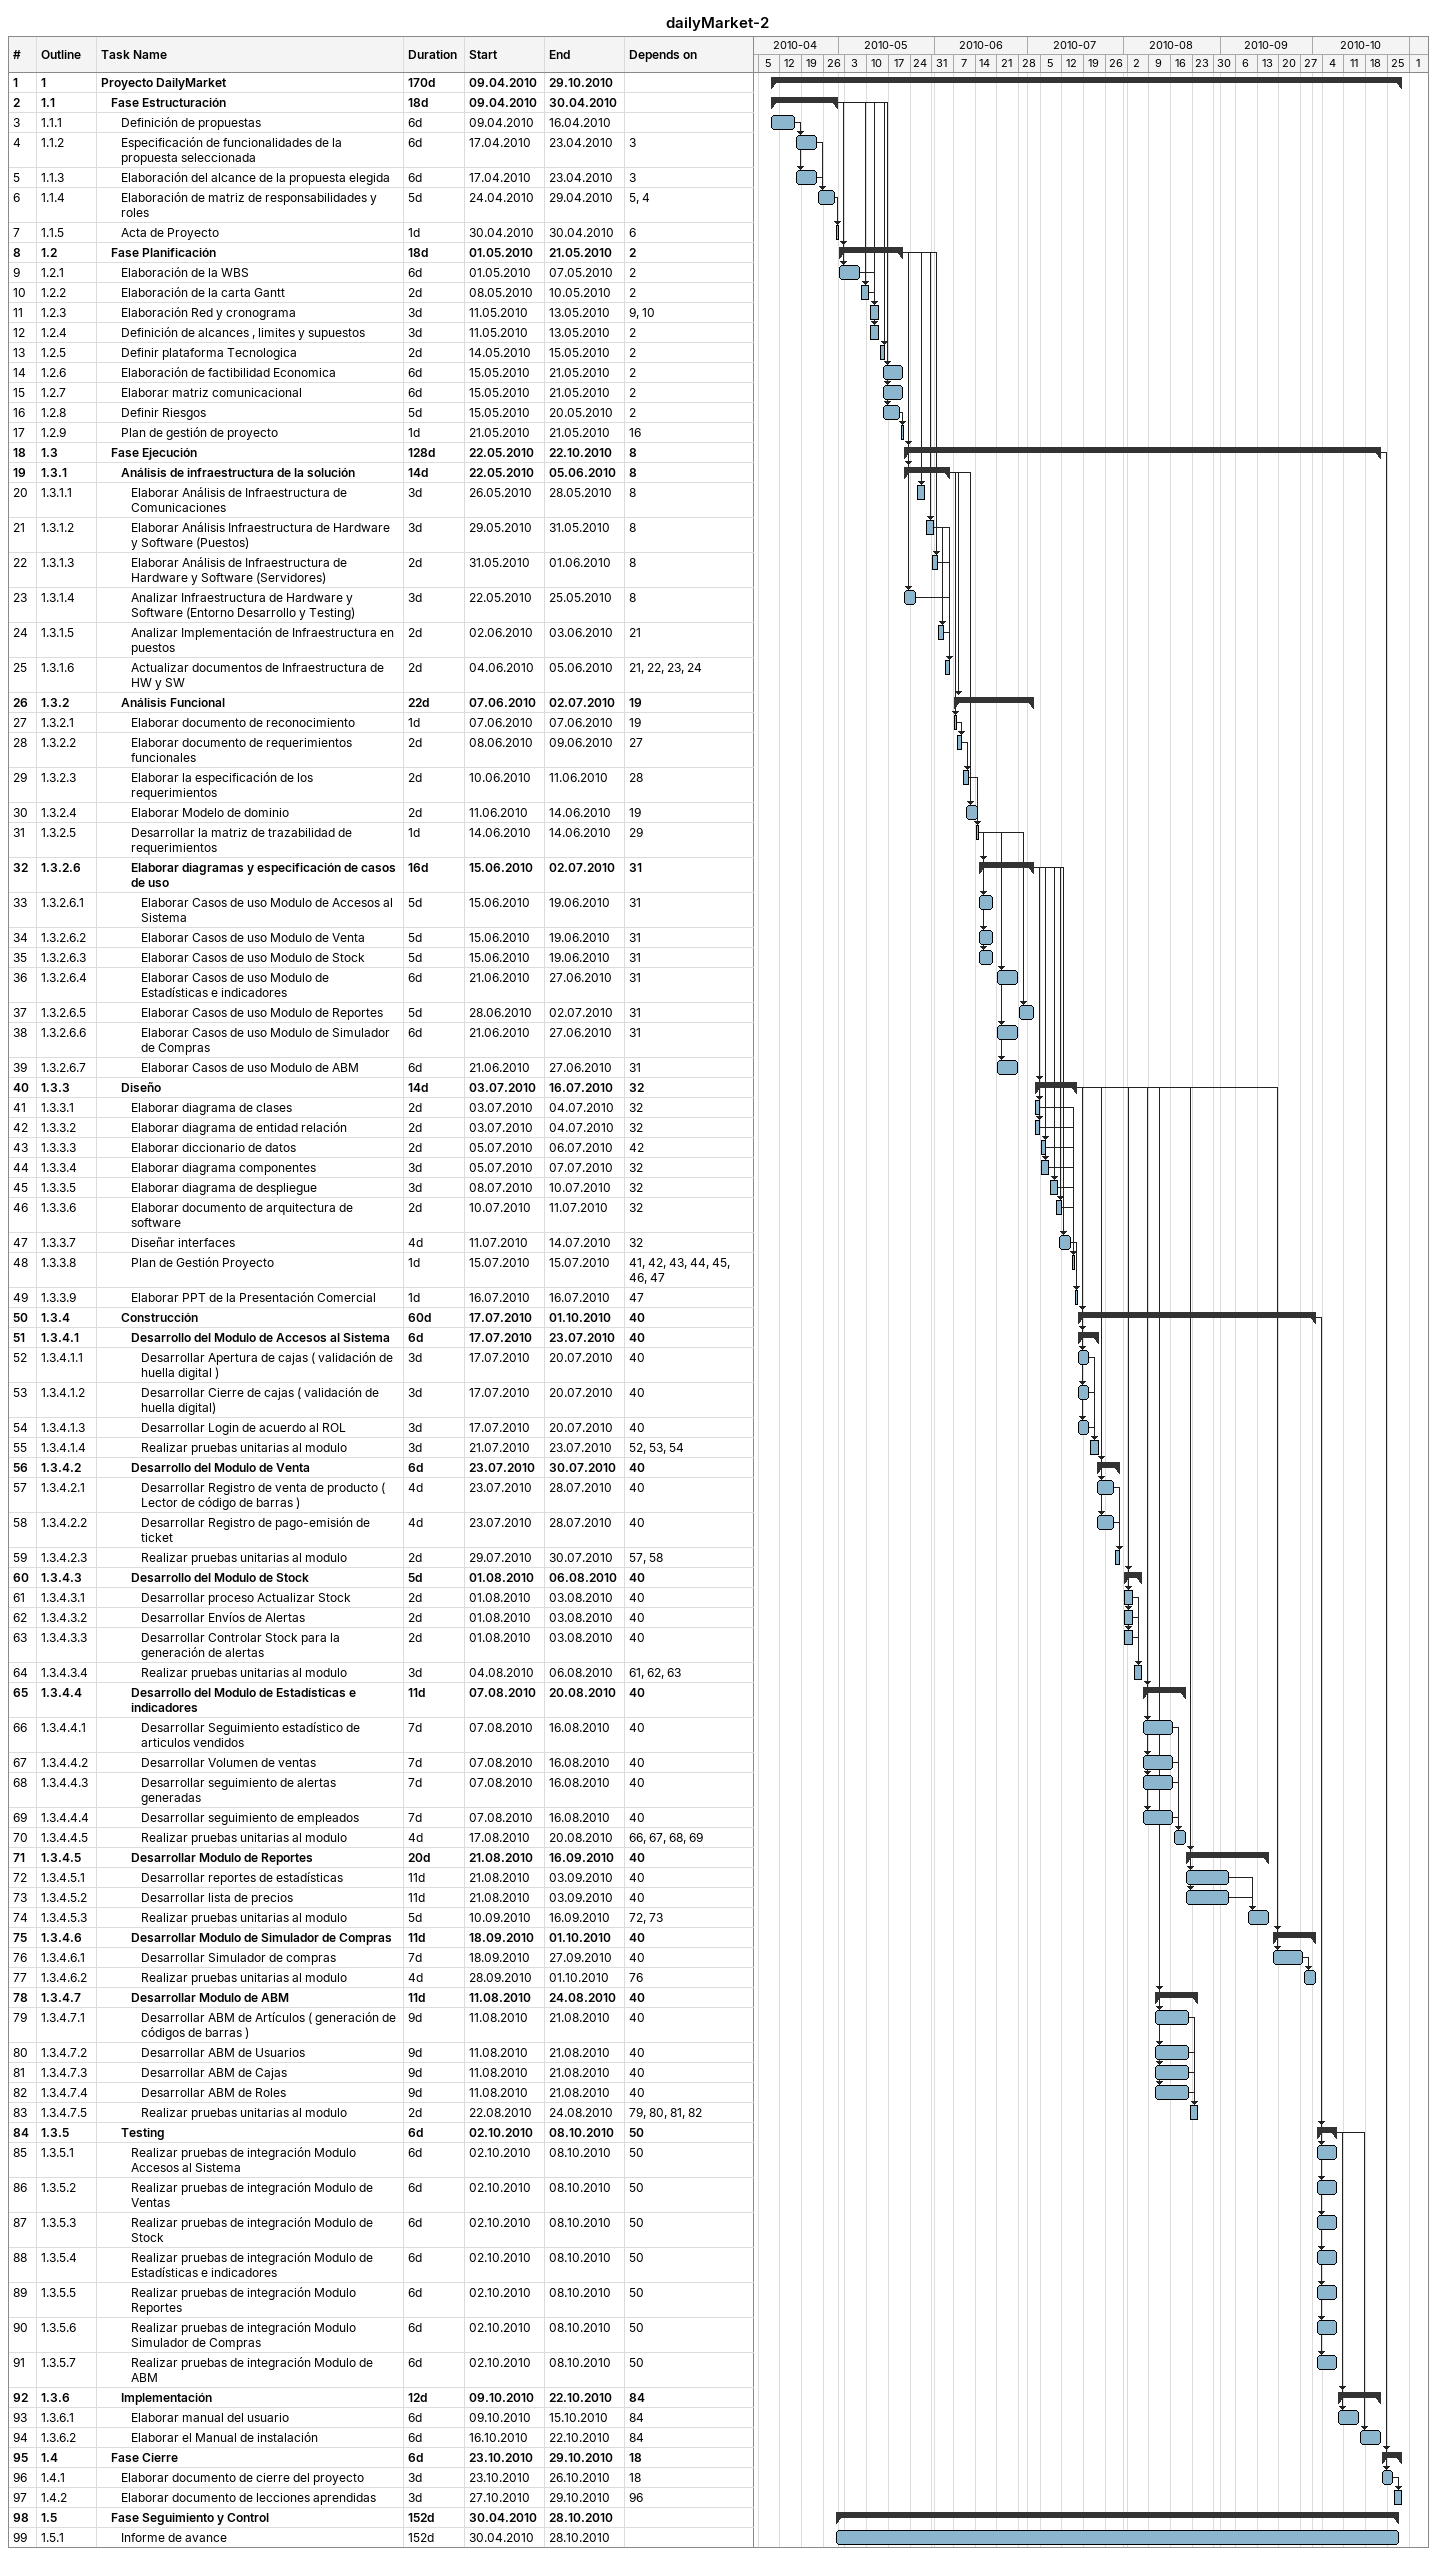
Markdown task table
dailyMarket-2

| ID | WBS | Task | Duration | Start | Finish | Predecessors |
|---|---|---|---|---|---|---|
| 1 | 1 | **Proyecto DailyMarket** | 170d | 2010-04-09 | 2010-10-29 |  |
| 2 | 1.1 | **Fase Estructuración** | 18d | 2010-04-09 | 2010-04-30 |  |
| 3 | 1.1.1 | Definición de propuestas | 6d | 2010-04-09 | 2010-04-16 |  |
| 4 | 1.1.2 | Especificación de funcionalidades de la propuesta seleccionada | 6d | 2010-04-17 | 2010-04-23 | 3 |
| 5 | 1.1.3 | Elaboración del alcance de la propuesta elegida | 6d | 2010-04-17 | 2010-04-23 | 3 |
| 6 | 1.1.4 | Elaboración de matriz de responsabilidades y roles | 5d | 2010-04-24 | 2010-04-29 | 5, 4 |
| 7 | 1.1.5 | Acta de Proyecto | 1d | 2010-04-30 | 2010-04-30 | 6 |
| 8 | 1.2 | **Fase Planificación** | 18d | 2010-05-01 | 2010-05-21 | 2 |
| 9 | 1.2.1 | Elaboración de la WBS | 6d | 2010-05-01 | 2010-05-07 | 2 |
| 10 | 1.2.2 | Elaboración de la carta Gantt | 2d | 2010-05-08 | 2010-05-10 | 2 |
| 11 | 1.2.3 | Elaboración Red y cronograma | 3d | 2010-05-11 | 2010-05-13 | 9, 10 |
| 12 | 1.2.4 | Definición de alcances , limites y supuestos | 3d | 2010-05-11 | 2010-05-13 | 2 |
| 13 | 1.2.5 | Definir plataforma Tecnologica | 2d | 2010-05-14 | 2010-05-15 | 2 |
| 14 | 1.2.6 | Elaboración de factibilidad Economica | 6d | 2010-05-15 | 2010-05-21 | 2 |
| 15 | 1.2.7 | Elaborar matriz comunicacional | 6d | 2010-05-15 | 2010-05-21 | 2 |
| 16 | 1.2.8 | Definir Riesgos | 5d | 2010-05-15 | 2010-05-20 | 2 |
| 17 | 1.2.9 | Plan de gestión de proyecto | 1d | 2010-05-21 | 2010-05-21 | 16 |
| 18 | 1.3 | **Fase Ejecución** | 128d | 2010-05-22 | 2010-10-22 | 8 |
| 19 | 1.3.1 | **Análisis de infraestructura de la solución** | 14d | 2010-05-22 | 2010-06-05 | 8 |
| 20 | 1.3.1.1 | Elaborar Análisis de Infraestructura de Comunicaciones | 3d | 2010-05-26 | 2010-05-28 | 8 |
| 21 | 1.3.1.2 | Elaborar Análisis Infraestructura de Hardware y Software (Puestos) | 3d | 2010-05-29 | 2010-05-31 | 8 |
| 22 | 1.3.1.3 | Elaborar Análisis de Infraestructura de Hardware y Software (Servidores) | 2d | 2010-05-31 | 2010-06-01 | 8 |
| 23 | 1.3.1.4 | Analizar Infraestructura de Hardware y Software (Entorno Desarrollo y Testing) | 3d | 2010-05-22 | 2010-05-25 | 8 |
| 24 | 1.3.1.5 | Analizar Implementación de Infraestructura en puestos | 2d | 2010-06-02 | 2010-06-03 | 21 |
| 25 | 1.3.1.6 | Actualizar documentos de Infraestructura de HW y SW | 2d | 2010-06-04 | 2010-06-05 | 21, 22, 23, 24 |
| 26 | 1.3.2 | **Análisis Funcional** | 22d | 2010-06-07 | 2010-07-02 | 19 |
| 27 | 1.3.2.1 | Elaborar documento de reconocimiento | 1d | 2010-06-07 | 2010-06-07 | 19 |
| 28 | 1.3.2.2 | Elaborar documento de requerimientos funcionales | 2d | 2010-06-08 | 2010-06-09 | 27 |
| 29 | 1.3.2.3 | Elaborar la especificación de los requerimientos | 2d | 2010-06-10 | 2010-06-11 | 28 |
| 30 | 1.3.2.4 | Elaborar Modelo de dominio | 2d | 2010-06-11 | 2010-06-14 | 19 |
| 31 | 1.3.2.5 | Desarrollar la matriz de trazabilidad de requerimientos | 1d | 2010-06-14 | 2010-06-14 | 29 |
| 32 | 1.3.2.6 | **Elaborar diagramas y especificación de casos de uso** | 16d | 2010-06-15 | 2010-07-02 | 31 |
| 33 | 1.3.2.6.1 | Elaborar Casos de uso Modulo de Accesos al Sistema | 5d | 2010-06-15 | 2010-06-19 | 31 |
| 34 | 1.3.2.6.2 | Elaborar Casos de uso Modulo de Venta | 5d | 2010-06-15 | 2010-06-19 | 31 |
| 35 | 1.3.2.6.3 | Elaborar Casos de uso Modulo de Stock | 5d | 2010-06-15 | 2010-06-19 | 31 |
| 36 | 1.3.2.6.4 | Elaborar Casos de uso Modulo de Estadísticas e indicadores | 6d | 2010-06-21 | 2010-06-27 | 31 |
| 37 | 1.3.2.6.5 | Elaborar Casos de uso Modulo de Reportes | 5d | 2010-06-28 | 2010-07-02 | 31 |
| 38 | 1.3.2.6.6 | Elaborar Casos de uso Modulo de Simulador de Compras | 6d | 2010-06-21 | 2010-06-27 | 31 |
| 39 | 1.3.2.6.7 | Elaborar Casos de uso Modulo de ABM | 6d | 2010-06-21 | 2010-06-27 | 31 |
| 40 | 1.3.3 | **Diseño** | 14d | 2010-07-03 | 2010-07-16 | 32 |
| 41 | 1.3.3.1 | Elaborar diagrama de clases | 2d | 2010-07-03 | 2010-07-04 | 32 |
| 42 | 1.3.3.2 | Elaborar diagrama de entidad relación | 2d | 2010-07-03 | 2010-07-04 | 32 |
| 43 | 1.3.3.3 | Elaborar diccionario de datos | 2d | 2010-07-05 | 2010-07-06 | 42 |
| 44 | 1.3.3.4 | Elaborar diagrama componentes | 3d | 2010-07-05 | 2010-07-07 | 32 |
| 45 | 1.3.3.5 | Elaborar diagrama de despliegue | 3d | 2010-07-08 | 2010-07-10 | 32 |
| 46 | 1.3.3.6 | Elaborar documento de arquitectura de software | 2d | 2010-07-10 | 2010-07-11 | 32 |
| 47 | 1.3.3.7 | Diseñar interfaces | 4d | 2010-07-11 | 2010-07-14 | 32 |
| 48 | 1.3.3.8 | Plan de Gestión Proyecto | 1d | 2010-07-15 | 2010-07-15 | 41, 42, 43, 44, 45, 46, 47 |
| 49 | 1.3.3.9 | Elaborar PPT de la Presentación Comercial | 1d | 2010-07-16 | 2010-07-16 | 47 |
| 50 | 1.3.4 | **Construcción** | 60d | 2010-07-17 | 2010-10-01 | 40 |
| 51 | 1.3.4.1 | **Desarrollo del Modulo de Accesos al Sistema** | 6d | 2010-07-17 | 2010-07-23 | 40 |
| 52 | 1.3.4.1.1 | Desarrollar Apertura de cajas ( validación de huella digital ) | 3d | 2010-07-17 | 2010-07-20 | 40 |
| 53 | 1.3.4.1.2 | Desarrollar Cierre de cajas ( validación de huella digital) | 3d | 2010-07-17 | 2010-07-20 | 40 |
| 54 | 1.3.4.1.3 | Desarrollar Login de acuerdo al ROL | 3d | 2010-07-17 | 2010-07-20 | 40 |
| 55 | 1.3.4.1.4 | Realizar pruebas unitarias al modulo | 3d | 2010-07-21 | 2010-07-23 | 52, 53, 54 |
| 56 | 1.3.4.2 | **Desarrollo del Modulo de Venta** | 6d | 2010-07-23 | 2010-07-30 | 40 |
| 57 | 1.3.4.2.1 | Desarrollar Registro de venta de producto ( Lector de código de barras ) | 4d | 2010-07-23 | 2010-07-28 | 40 |
| 58 | 1.3.4.2.2 | Desarrollar Registro de pago-emisión de ticket | 4d | 2010-07-23 | 2010-07-28 | 40 |
| 59 | 1.3.4.2.3 | Realizar pruebas unitarias al modulo | 2d | 2010-07-29 | 2010-07-30 | 57, 58 |
| 60 | 1.3.4.3 | **Desarrollo del Modulo de Stock** | 5d | 2010-08-01 | 2010-08-06 | 40 |
| 61 | 1.3.4.3.1 | Desarrollar proceso Actualizar Stock | 2d | 2010-08-01 | 2010-08-03 | 40 |
| 62 | 1.3.4.3.2 | Desarrollar Envíos de Alertas | 2d | 2010-08-01 | 2010-08-03 | 40 |
| 63 | 1.3.4.3.3 | Desarrollar Controlar Stock para la generación de alertas | 2d | 2010-08-01 | 2010-08-03 | 40 |
| 64 | 1.3.4.3.4 | Realizar pruebas unitarias al modulo | 3d | 2010-08-04 | 2010-08-06 | 61, 62, 63 |
| 65 | 1.3.4.4 | **Desarrollo del Modulo de Estadísticas e indicadores** | 11d | 2010-08-07 | 2010-08-20 | 40 |
| 66 | 1.3.4.4.1 | Desarrollar Seguimiento estadístico de articulos vendidos | 7d | 2010-08-07 | 2010-08-16 | 40 |
| 67 | 1.3.4.4.2 | Desarrollar Volumen de ventas | 7d | 2010-08-07 | 2010-08-16 | 40 |
| 68 | 1.3.4.4.3 | Desarrollar seguimiento de alertas generadas | 7d | 2010-08-07 | 2010-08-16 | 40 |
| 69 | 1.3.4.4.4 | Desarrollar seguimiento de empleados | 7d | 2010-08-07 | 2010-08-16 | 40 |
| 70 | 1.3.4.4.5 | Realizar pruebas unitarias al modulo | 4d | 2010-08-17 | 2010-08-20 | 66, 67, 68, 69 |
| 71 | 1.3.4.5 | **Desarrollar Modulo de Reportes** | 20d | 2010-08-21 | 2010-09-16 | 40 |
| 72 | 1.3.4.5.1 | Desarrollar reportes de estadísticas | 11d | 2010-08-21 | 2010-09-03 | 40 |
| 73 | 1.3.4.5.2 | Desarrollar lista de precios | 11d | 2010-08-21 | 2010-09-03 | 40 |
| 74 | 1.3.4.5.3 | Realizar pruebas unitarias al modulo | 5d | 2010-09-10 | 2010-09-16 | 72, 73 |
| 75 | 1.3.4.6 | **Desarrollar Modulo de Simulador de Compras** | 11d | 2010-09-18 | 2010-10-01 | 40 |
| 76 | 1.3.4.6.1 | Desarrollar Simulador de compras | 7d | 2010-09-18 | 2010-09-27 | 40 |
| 77 | 1.3.4.6.2 | Realizar pruebas unitarias al modulo | 4d | 2010-09-28 | 2010-10-01 | 76 |
| 78 | 1.3.4.7 | **Desarrollar Modulo de ABM** | 11d | 2010-08-11 | 2010-08-24 | 40 |
| 79 | 1.3.4.7.1 | Desarrollar ABM de Artículos ( generación de códigos de barras ) | 9d | 2010-08-11 | 2010-08-21 | 40 |
| 80 | 1.3.4.7.2 | Desarrollar ABM de Usuarios | 9d | 2010-08-11 | 2010-08-21 | 40 |
| 81 | 1.3.4.7.3 | Desarrollar ABM de Cajas | 9d | 2010-08-11 | 2010-08-21 | 40 |
| 82 | 1.3.4.7.4 | Desarrollar ABM de Roles | 9d | 2010-08-11 | 2010-08-21 | 40 |
| 83 | 1.3.4.7.5 | Realizar pruebas unitarias al modulo | 2d | 2010-08-22 | 2010-08-24 | 79, 80, 81, 82 |
| 84 | 1.3.5 | **Testing** | 6d | 2010-10-02 | 2010-10-08 | 50 |
| 85 | 1.3.5.1 | Realizar pruebas de integración Modulo Accesos al Sistema | 6d | 2010-10-02 | 2010-10-08 | 50 |
| 86 | 1.3.5.2 | Realizar pruebas de integración Modulo de Ventas | 6d | 2010-10-02 | 2010-10-08 | 50 |
| 87 | 1.3.5.3 | Realizar pruebas de integración Modulo de Stock | 6d | 2010-10-02 | 2010-10-08 | 50 |
| 88 | 1.3.5.4 | Realizar pruebas de integración Modulo de Estadísticas e indicadores | 6d | 2010-10-02 | 2010-10-08 | 50 |
| 89 | 1.3.5.5 | Realizar pruebas de integración Modulo Reportes | 6d | 2010-10-02 | 2010-10-08 | 50 |
| 90 | 1.3.5.6 | Realizar pruebas de integración Modulo Simulador de Compras | 6d | 2010-10-02 | 2010-10-08 | 50 |
| 91 | 1.3.5.7 | Realizar pruebas de integración Modulo de ABM | 6d | 2010-10-02 | 2010-10-08 | 50 |
| 92 | 1.3.6 | **Implementación** | 12d | 2010-10-09 | 2010-10-22 | 84 |
| 93 | 1.3.6.1 | Elaborar manual del usuario | 6d | 2010-10-09 | 2010-10-15 | 84 |
| 94 | 1.3.6.2 | Elaborar el Manual de instalación | 6d | 2010-10-16 | 2010-10-22 | 84 |
| 95 | 1.4 | **Fase Cierre** | 6d | 2010-10-23 | 2010-10-29 | 18 |
| 96 | 1.4.1 | Elaborar documento de cierre del proyecto | 3d | 2010-10-23 | 2010-10-26 | 18 |
| 97 | 1.4.2 | Elaborar documento de lecciones aprendidas | 3d | 2010-10-27 | 2010-10-29 | 96 |
| 98 | 1.5 | **Fase Seguimiento y Control** | 152d | 2010-04-30 | 2010-10-28 |  |
| 99 | 1.5.1 | Informe de avance | 152d | 2010-04-30 | 2010-10-28 |  |
